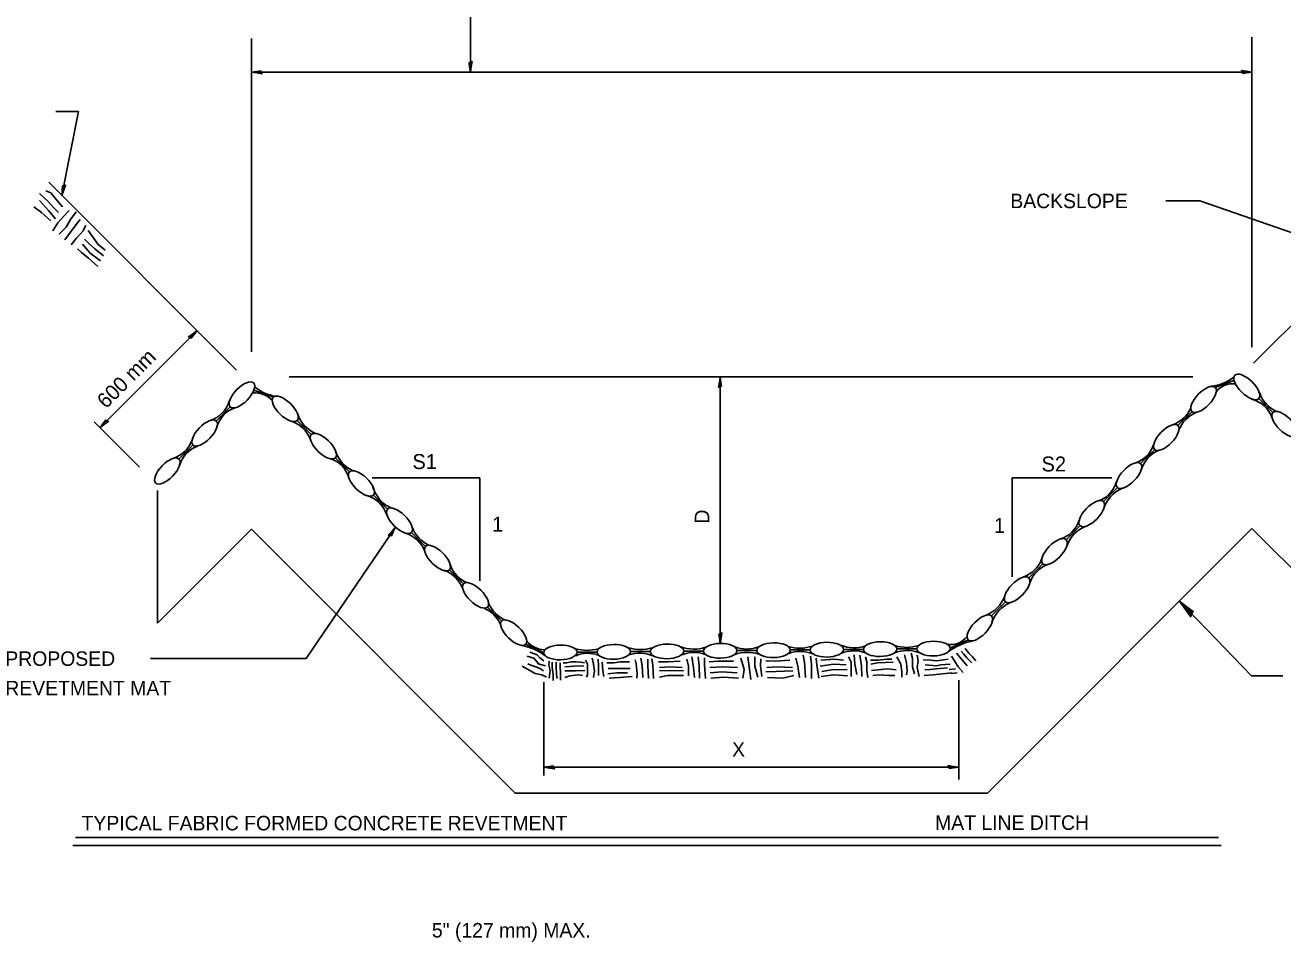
# Model space of a CAD drawing. Extents: x 86020 to 86700, y 81733 to 82173.
# Drawn here: x 86122.8 to 86323.9, y 81950.5 to 82097.1 of the extents above; entities that cross this region are included whole.
import ezdxf

# ---------------------------------------------------------------- set-up
doc = ezdxf.new("R2010")
doc.units = 0
for name, color, linetype in [('Design_EX_Roadway Dimensions', 7, 'Continuous'), ('Design_EX_Roadway Notes', 7, 'Continuous'), ('Sheets_General Details', 7, 'Continuous'), ('Topo_Building', 7, 'Continuous')]:
    doc.layers.add(name, color=color, linetype=linetype)

msp = doc.modelspace()

# ---------------------------------------------------------------- linework, layer by layer
at = {"layer": 'Design_EX_Roadway Dimensions'}
for p, q in [((86134.73, 82032.71), (86150.25, 82048.23)), ((86164.98, 82040.86), (86309.49, 82040.86)), ((86233.93, 82040.86), (86233.93, 81998.22)), ((86141.04, 82026.4), (86133.79, 82033.65)), ((86178.26, 82024.68), (86195.5, 82024.68)), ((86195.5, 82008.24), (86195.5, 82024.68)), ((86280.63, 82008.86), (86280.63, 82024.68)), ((86296.53, 82024.68), (86280.63, 82024.68)), ((86272.06, 81992.37), (86272.06, 81976.45)), ((86205.73, 81992.04), (86205.73, 81977.09)), ((86205.73, 81978.42), (86272.06, 81978.42))]:
    msp.add_line(p, q, dxfattribs=at)
for points in [[(86149.14, 82047.15), (86149.34, 82047.03), (86149.73, 82047.56), (86150.25, 82048.23), (86149.53, 82047.68), (86148.87, 82047.22), (86149.14, 82047.15), (86149.3, 82047.09), (86149.85, 82047.83), (86149.02, 82047.25), (86149.26, 82047.22), (86149.54, 82047.53), (86149.21, 82047.29)], [(86233.9, 82039.31), (86234.13, 82039.36), (86234.04, 82040.01), (86233.93, 82040.86), (86233.8, 82039.96), (86233.66, 82039.17), (86233.9, 82039.31), (86234.06, 82039.38), (86233.93, 82040.29), (86233.75, 82039.29), (86233.95, 82039.44), (86233.92, 82039.86), (86233.86, 82039.45)], [(86135.84, 82033.79), (86135.64, 82033.92), (86135.25, 82033.38), (86134.73, 82032.71), (86135.45, 82033.26), (86136.11, 82033.72), (86135.84, 82033.79), (86135.68, 82033.85), (86135.13, 82033.11), (86135.96, 82033.69), (86135.72, 82033.73), (86135.44, 82033.41), (86135.77, 82033.65)], [(86233.95, 81999.77), (86233.72, 81999.72), (86233.82, 81999.06), (86233.93, 81998.22), (86234.05, 81999.12), (86234.19, 81999.91), (86233.95, 81999.77), (86233.8, 81999.7), (86233.93, 81998.79), (86234.1, 81999.79), (86233.91, 81999.64), (86233.93, 81999.22), (86233.99, 81999.62)], [(86207.28, 81978.4), (86207.22, 81978.63), (86206.57, 81978.53), (86205.73, 81978.42), (86206.63, 81978.3), (86207.41, 81978.16), (86207.28, 81978.4), (86207.21, 81978.55), (86206.29, 81978.42), (86207.29, 81978.24), (86207.14, 81978.44), (86206.72, 81978.41), (86207.13, 81978.35)], [(86270.5, 81978.44), (86270.56, 81978.21), (86271.21, 81978.31), (86272.06, 81978.42), (86271.15, 81978.54), (86270.37, 81978.68), (86270.5, 81978.44), (86270.57, 81978.29), (86271.49, 81978.42), (86270.49, 81978.6), (86270.64, 81978.4), (86271.06, 81978.43), (86270.65, 81978.49)]]:
    msp.add_lwpolyline(points, dxfattribs=at)
at = {"layer": 'Design_EX_Roadway Notes'}
for p, q in [((86193.96, 82110.54), (86193.96, 82089.56)), ((86318.96, 82045.57), (86318.96, 82095.15)), ((86158.94, 82044.85), (86158.94, 82094.93)), ((86318.96, 82089.56), (86158.94, 82089.56)), ((86127.65, 82083.24), (86131.32, 82083.24)), ((86131.32, 82083.24), (86128.63, 82069.86)), ((86319.21, 82043.01), (86349.23, 82073.02)), ((86126.41, 82068.92), (86125.06, 82070.15)), ((86126.86, 82070.27), (86126.07, 82070.6)), ((86310.6, 82068.97), (86305.18, 82068.97)), ((86310.6, 82068.97), (86336.29, 82060.08)), ((86125.4, 82067.12), (86124.16, 82068.02)), ((86127.64, 82066.12), (86126.52, 82067.46)), ((86128.09, 82067.12), (86127.31, 82067.91)), ((86129.78, 82067.46), (86128.88, 82066.45)), ((86130.9, 82067.24), (86130, 82066)), ((86127.98, 82065.44), (86127.19, 82064.21)), ((86131.57, 82066), (86130.9, 82065.22)), ((86132.47, 82065.11), (86132.02, 82064.21)), ((86129.33, 82064.77), (86128.21, 82063.65)), ((86130.9, 82062.97), (86130.11, 82061.96)), ((86132.92, 82062.19), (86132.24, 82062.86)), ((86134.43, 82062.02), (86132.86, 82064.26)), ((86131.79, 82060.73), (86131.12, 82061.29)), ((86133.14, 82060.62), (86131.91, 82062.07)), ((86133.93, 82061.29), (86132.92, 82062.19)), ((86135.27, 82060.17), (86133.93, 82061.29)), ((86135.55, 82061.12), (86134.43, 82062.02)), ((86134.38, 82058.49), (86132.92, 82059.83)), ((86134.82, 82059.38), (86133.14, 82060.62)), ((86143.93, 82022.69), (86143.93, 82001.47)), ((86167.7, 81995.79), (86182.01, 82016.8)), ((86289.22, 82014.8), (86291.47, 82017.05)), ((86143.93, 82001.47), (86151.44, 82008.97)), ((86318.86, 81993.02), (86307.35, 82004.99)), ((86142.79, 81995.79), (86167.7, 81995.79)), ((86318.86, 81993.02), (86323.87, 81993.02))]:
    msp.add_line(p, q, dxfattribs=at)
for points in [[(86193.99, 82091.11), (86193.76, 82091.06), (86193.85, 82090.41), (86193.96, 82089.56), (86194.09, 82090.46), (86194.23, 82091.25), (86193.99, 82091.11), (86193.83, 82091.04), (86193.96, 82090.13), (86194.14, 82091.13), (86193.94, 82090.98), (86193.97, 82090.56), (86194.03, 82090.97)], [(86160.49, 82089.54), (86160.44, 82089.77), (86159.79, 82089.67), (86158.94, 82089.56), (86159.84, 82089.44), (86160.63, 82089.3), (86160.49, 82089.54), (86160.42, 82089.69), (86159.51, 82089.56), (86160.51, 82089.39), (86160.36, 82089.58), (86159.94, 82089.56), (86160.35, 82089.49)], [(86317.41, 82089.59), (86317.46, 82089.35), (86318.12, 82089.45), (86318.96, 82089.56), (86318.06, 82089.69), (86317.27, 82089.82), (86317.41, 82089.59), (86317.48, 82089.43), (86318.39, 82089.56), (86317.39, 82089.74), (86317.54, 82089.54), (86317.96, 82089.57), (86317.56, 82089.63)], [(86128.96, 82071.37), (86128.72, 82071.37), (86128.69, 82070.71), (86128.63, 82069.86), (86128.93, 82070.72), (86129.22, 82071.46), (86128.96, 82071.37), (86128.79, 82071.34), (86128.74, 82070.41), (86129.11, 82071.36), (86128.89, 82071.25), (86128.83, 82070.84), (86128.97, 82071.22)], [(86181.12, 82015.53), (86181.34, 82015.44), (86181.63, 82016.04), (86182.01, 82016.8), (86181.4, 82016.12), (86180.84, 82015.55), (86181.12, 82015.53), (86181.29, 82015.5), (86181.69, 82016.33), (86180.98, 82015.6), (86181.23, 82015.61), (86181.44, 82015.97), (86181.17, 82015.68)], [(86309.3, 82002.96), (86309.53, 82003.32), (86308.57, 82004.03), (86307.36, 82004.96), (86308.35, 82003.66), (86309.18, 82002.48), (86309.3, 82002.96), (86309.41, 82003.25), (86308.08, 82004.24), (86309.13, 82002.75), (86309.19, 82003.18), (86308.62, 82003.69), (86309.06, 82003.09)]]:
    msp.add_lwpolyline(points, dxfattribs=at)
for centre, radius, start, end in [((86287.04, 82019.21), 4.47, 286.3249, 342.1768), ((86294.08, 82012.31), 4.93, 108.5837, 161.4163), ((86280.83, 82013.37), 4.79, 289.7531, 339.7363), ((86288.07, 82006.2), 4.96, 111.1326, 159.8955)]:
    msp.add_arc(centre, radius, start, end, dxfattribs=at)
at = {"layer": 'Sheets_General Details'}
msp.add_line((86130.37, 81965.89), (86314.02, 81965.89), dxfattribs=at)
at = {"layer": 'Topo_Building'}
for p, q in [((86156.56, 82041.93), (86126.54, 82071.94)), ((86126.52, 82067.46), (86125.06, 82069.03)), ((86127.31, 82067.91), (86126.41, 82068.92)), ((86127.76, 82069.14), (86126.86, 82070.27)), ((86128.76, 82068.02), (86127.76, 82069.14)), ((86126.86, 82065.78), (86125.4, 82067.12)), ((86128.88, 82066.45), (86127.98, 82065.44)), ((86130.9, 82065.22), (86129.1, 82062.75)), ((86130, 82066), (86129.33, 82064.77)), ((86132.02, 82064.21), (86130.9, 82062.97)), ((86132.92, 82059.83), (86131.79, 82060.73)), ((86162.44, 82037.58), (86159.33, 82038.71)), ((86313.08, 82039.15), (86316.07, 82040.24)), ((86320.05, 82037.37), (86322.3, 82035.12)), ((86155.57, 82036.03), (86153.32, 82033.78)), ((86307.12, 82033.06), (86309.37, 82035.32)), ((86168.53, 82031.61), (86166.28, 82033.86)), ((86149.61, 82029.95), (86147.36, 82027.7)), ((86301.15, 82026.98), (86303.4, 82029.23)), ((86174.62, 82025.65), (86172.37, 82027.9)), ((86295.19, 82020.89), (86297.44, 82023.14)), ((86180.71, 82019.68), (86178.46, 82021.94)), ((86276.65, 81974.29), (86318.96, 82016.6)), ((86332.31, 82003.25), (86318.96, 82016.6)), ((86151.44, 82008.97), (86158.94, 82016.48)), ((86158.94, 82016.48), (86201.13, 81974.29)), ((86186.79, 82013.72), (86184.54, 82015.97)), ((86283.26, 82008.71), (86285.51, 82010.96)), ((86192.88, 82007.76), (86190.63, 82010.01)), ((86192.88, 82007.76), (86190.63, 82010.01)), ((86277.29, 82002.62), (86279.54, 82004.87)), ((86198.97, 82001.79), (86196.72, 82004.04)), ((86270.7, 81997.44), (86273.58, 81998.78)), ((86205.7, 81996.73), (86202.81, 81998.08)), ((86204.67, 81996.42), (86203.45, 81996.82)), ((86205.08, 81995.93), (86204.67, 81996.42)), ((86211.04, 81996.82), (86214.22, 81996.82)), ((86219.56, 81996.91), (86222.74, 81996.91)), ((86228.08, 81997), (86231.26, 81997)), ((86236.6, 81997.09), (86239.79, 81997.09)), ((86245.13, 81997.17), (86248.31, 81997.18)), ((86253.65, 81997.26), (86256.83, 81997.26)), ((86255.35, 81996.42), (86255.43, 81994.88)), ((86262.17, 81997.35), (86265.36, 81997.35)), ((86263.38, 81996.42), (86263.71, 81995.12)), ((86264.43, 81996.67), (86264.68, 81995.85)), ((86271.73, 81996.67), (86272.22, 81996.02)), ((86272.46, 81996.99), (86272.87, 81996.5)), ((86272.87, 81996.5), (86273.35, 81995.93)), ((86273.11, 81997.39), (86273.68, 81996.67)), ((86273.68, 81996.67), (86274.24, 81996.1)), ((86203.45, 81993.91), (86202.24, 81994.56)), ((86204.1, 81995.85), (86203.05, 81996.18)), ((86203.62, 81994.72), (86203.13, 81994.96)), ((86204.43, 81994.47), (86203.62, 81994.72)), ((86204.75, 81995.12), (86204.1, 81995.85)), ((86205.16, 81994.15), (86204.43, 81994.47)), ((86204.83, 81994.96), (86204.75, 81995.12)), ((86205.97, 81994.64), (86204.83, 81994.96)), ((86205.73, 81995.45), (86205.08, 81995.93)), ((86206.54, 81995.37), (86206.53, 81994.72)), ((86206.53, 81994.72), (86206.7, 81993.91)), ((86207.02, 81995.2), (86207.02, 81994.39)), ((86207.02, 81994.39), (86207.19, 81993.26)), ((86207.67, 81995.2), (86207.67, 81994.47)), ((86207.67, 81994.47), (86207.75, 81993.18)), ((86208.32, 81995.12), (86208.32, 81994.47)), ((86208.32, 81994.47), (86208.4, 81993.58)), ((86208.81, 81995.12), (86209.38, 81995.12)), ((86209.05, 81994.47), (86210.59, 81994.56)), ((86209.38, 81995.12), (86210.1, 81995.29)), ((86210.1, 81995.29), (86210.83, 81995.29)), ((86210.59, 81994.56), (86212.13, 81994.64)), ((86210.83, 81995.29), (86211.64, 81995.2)), ((86211.64, 81995.2), (86212.21, 81995.12)), ((86212.38, 81995.53), (86212.7, 81994.88)), ((86212.7, 81994.88), (86212.7, 81993.91)), ((86213.43, 81995.85), (86213.67, 81994.88)), ((86213.67, 81994.88), (86213.83, 81993.83)), ((86214.4, 81995.69), (86214.48, 81994.56)), ((86214.48, 81994.56), (86214.48, 81993.1)), ((86215.05, 81995.2), (86215.13, 81993.83)), ((86215.78, 81995.12), (86216.92, 81995.12)), ((86216.92, 81995.12), (86217.97, 81995.29)), ((86217.97, 81995.29), (86219.43, 81995.29)), ((86220.32, 81995.61), (86220.48, 81994.96)), ((86220.48, 81994.96), (86220.65, 81993.34)), ((86221.21, 81995.85), (86221.46, 81994.64)), ((86221.46, 81994.64), (86221.54, 81992.77)), ((86222.35, 81995.69), (86222.35, 81994.64)), ((86222.35, 81994.64), (86222.43, 81992.61)), ((86223, 81995.77), (86223.16, 81994.72)), ((86223.16, 81994.72), (86223.24, 81992.61)), ((86224.05, 81995.29), (86225.59, 81995.29)), ((86224.21, 81994.39), (86225.92, 81994.47)), ((86225.59, 81995.29), (86227.54, 81995.37)), ((86225.92, 81994.47), (86227.86, 81994.39)), ((86228.59, 81995.69), (86228.84, 81994.56)), ((86228.84, 81994.56), (86228.84, 81993.02)), ((86229.4, 81996.1), (86229.65, 81994.39)), ((86229.65, 81994.39), (86229.81, 81992.77)), ((86230.38, 81996.1), (86230.54, 81994.64)), ((86230.54, 81994.64), (86230.62, 81992.69)), ((86231.43, 81995.93), (86231.43, 81994.8)), ((86231.43, 81994.8), (86231.59, 81992.61)), ((86232.16, 81995.29), (86233.54, 81995.37)), ((86232.24, 81994.39), (86234.35, 81994.47)), ((86233.54, 81995.37), (86236.05, 81995.37)), ((86234.35, 81994.47), (86236.7, 81994.39)), ((86237.19, 81995.85), (86237.76, 81994.07)), ((86238.32, 81996.1), (86238.57, 81994.47)), ((86238.57, 81994.47), (86238.81, 81992.45)), ((86239.46, 81996.1), (86239.46, 81994.56)), ((86239.46, 81994.56), (86239.95, 81992.85)), ((86240.43, 81995.77), (86240.35, 81994.64)), ((86240.35, 81994.64), (86240.59, 81992.93)), ((86241.24, 81995.45), (86242.7, 81995.37)), ((86241.4, 81994.39), (86243.03, 81994.48)), ((86242.7, 81995.37), (86245.05, 81995.53)), ((86243.03, 81994.48), (86245.46, 81994.39)), ((86246.03, 81995.85), (86246.35, 81994.56)), ((86246.35, 81994.56), (86246.59, 81992.77)), ((86247.16, 81996.34), (86247.4, 81995.2)), ((86247.4, 81995.2), (86247.57, 81992.77)), ((86248.38, 81996.18), (86248.54, 81994.96)), ((86248.54, 81994.96), (86248.54, 81992.61)), ((86249.27, 81995.85), (86249.35, 81994.72)), ((86249.35, 81994.72), (86249.68, 81992.69)), ((86249.92, 81994.56), (86252.03, 81994.88)), ((86250, 81995.53), (86252.19, 81995.69)), ((86252.03, 81994.88), (86254.06, 81994.8)), ((86252.19, 81995.69), (86253.65, 81995.53)), ((86254.46, 81996.1), (86254.87, 81995.2)), ((86254.87, 81995.2), (86254.87, 81992.93)), ((86255.43, 81994.88), (86255.76, 81993.26)), ((86256.24, 81996.34), (86256.49, 81994.64)), ((86256.49, 81994.64), (86256.57, 81992.93)), ((86257.14, 81996.1), (86257.38, 81995.29)), ((86257.38, 81995.29), (86257.38, 81993.83)), ((86257.95, 81995.53), (86259.24, 81995.53)), ((86258.03, 81994.88), (86259.08, 81995.12)), ((86259.08, 81995.12), (86261.6, 81995.2)), ((86259.24, 81995.53), (86260.54, 81995.69)), ((86260.54, 81995.69), (86261.35, 81995.69)), ((86262.16, 81996.1), (86262.81, 81994.88)), ((86262.81, 81994.88), (86262.97, 81993.66)), ((86263.71, 81995.12), (86263.79, 81993.83)), ((86264.68, 81995.85), (86264.68, 81994.48)), ((86264.68, 81994.48), (86265, 81993.34)), ((86265.41, 81996.34), (86265.57, 81995.45)), ((86265.57, 81995.45), (86265.41, 81994.39)), ((86265.41, 81994.39), (86265.73, 81992.93)), ((86266.38, 81995.61), (86267.6, 81995.53)), ((86266.7, 81994.8), (86268.49, 81994.64)), ((86267.6, 81995.53), (86268.57, 81995.45)), ((86268.49, 81994.64), (86269.22, 81994.8)), ((86268.57, 81995.45), (86270.35, 81995.69)), ((86269.22, 81994.8), (86270.68, 81994.88)), ((86270.92, 81996.18), (86271.41, 81995.45)), ((86271.41, 81995.45), (86271.98, 81994.48)), ((86271.98, 81994.48), (86272.79, 81993.58)), ((86272.22, 81996.02), (86272.87, 81995.29)), ((86272.87, 81995.29), (86273.43, 81994.64)), ((86273.35, 81995.93), (86274.16, 81995.12)), ((86274.24, 81996.1), (86274.81, 81995.45)), ((86204.35, 81993.42), (86203.45, 81993.91)), ((86205.4, 81993.18), (86204.35, 81993.42)), ((86205.64, 81993.83), (86205.16, 81994.15)), ((86206.13, 81992.85), (86205.4, 81993.18)), ((86206.7, 81993.91), (86206.54, 81992.69)), ((86207.19, 81993.26), (86207.19, 81992.29)), ((86207.75, 81993.18), (86207.83, 81992.61)), ((86208.4, 81993.58), (86208.4, 81992.37)), ((86209.05, 81993.83), (86210.75, 81993.83)), ((86209.05, 81992.77), (86209.86, 81993.02)), ((86209.86, 81993.02), (86211.24, 81993.18)), ((86210.75, 81993.83), (86212.29, 81993.91)), ((86211.24, 81993.18), (86211.89, 81993.1)), ((86212.7, 81993.18), (86212.54, 81992.85)), ((86212.7, 81993.91), (86212.7, 81993.18)), ((86213.83, 81993.83), (86213.67, 81992.77)), ((86215.13, 81993.83), (86215.29, 81992.93)), ((86215.94, 81993.34), (86217.4, 81993.5)), ((86216.02, 81994.23), (86217.73, 81994.23)), ((86216.18, 81992.69), (86217.89, 81992.77)), ((86217.4, 81993.5), (86219.1, 81993.5)), ((86217.73, 81994.23), (86219.51, 81994.23)), ((86217.89, 81992.77), (86219.83, 81992.93)), ((86220.65, 81993.34), (86220.56, 81992.69)), ((86224.21, 81993.83), (86225.92, 81993.91)), ((86224.21, 81992.85), (86225.51, 81993.1)), ((86225.51, 81993.1), (86228.03, 81993.1)), ((86225.92, 81993.91), (86228.03, 81993.83)), ((86232.32, 81993.5), (86234.11, 81993.67)), ((86232.4, 81992.69), (86234.43, 81992.85)), ((86234.11, 81993.67), (86236.62, 81993.5)), ((86234.43, 81992.85), (86236.86, 81992.69)), ((86237.76, 81994.07), (86237.51, 81992.69)), ((86241.24, 81993.66), (86242.86, 81993.75)), ((86241.48, 81992.77), (86243.92, 81992.69)), ((86242.86, 81993.75), (86245.54, 81993.83)), ((86243.92, 81992.69), (86245.7, 81993.1)), ((86250.08, 81992.93), (86252.11, 81993.18)), ((86250.16, 81993.75), (86252.03, 81994.07)), ((86252.03, 81994.07), (86254.22, 81993.99)), ((86252.11, 81993.18), (86254.3, 81993.02)), ((86257.38, 81993.83), (86257.54, 81992.77)), ((86258.11, 81993.91), (86260.7, 81994.15)), ((86258.35, 81993.1), (86259.32, 81993.18)), ((86259.32, 81993.18), (86260.87, 81993.1)), ((86260.7, 81994.15), (86262.08, 81993.99)), ((86260.87, 81993.1), (86261.84, 81993.1)), ((86262.97, 81993.66), (86262.97, 81992.85)), ((86263.79, 81993.83), (86263.71, 81993.18)), ((86266.54, 81993.1), (86268, 81993.18)), ((86266.62, 81993.99), (86267.52, 81994.07)), ((86267.52, 81994.07), (86269.06, 81994.23)), ((86268, 81993.18), (86269.46, 81993.34)), ((86269.06, 81994.23), (86270.27, 81994.31)), ((86269.46, 81993.34), (86270.92, 81993.5)), ((86270.51, 81994.07), (86271.57, 81994.15)), ((86270.84, 81993.42), (86271.81, 81993.5)), ((86201.13, 81974.29), (86276.65, 81974.29)), ((86130.8, 81967.2), (86313.59, 81967.2))]:
    msp.add_line(p, q, dxfattribs=at)
for centre, radius, start, end in [((86311.69, 82046.4), 7.11, 275.8354, 307.9628), ((86163.68, 82044.21), 6.51, 229.6908, 262.7574), ((86315.96, 82036.19), 3.56, 85.4406, 139.1097), ((86151.03, 82038.22), 4.54, 284.6828, 345.336), ((86159.42, 82034.34), 3.96, 43.9233, 93.8318), ((86317.8, 82032.8), 4.61, 18.3045, 76.5415), ((86324.8, 82039.75), 4.83, 197.5974, 246.5351), ((86157.8, 82031.6), 4.54, 107.3823, 165.5772), ((86171.22, 82036.53), 5.15, 197.77, 246.7103), ((86304.67, 82037.79), 4.89, 289.5167, 337.2461), ((86312.13, 82030.32), 5.27, 113.1117, 158.063), ((86163.88, 82029.19), 4.78, 17.5193, 76.327), ((86144.95, 82032.37), 4.79, 287.4083, 339.0466), ((86151.97, 82025.36), 4.7, 110.2818, 163.6133), ((86177.57, 82030.73), 5.47, 199.2686, 244.2016), ((86298.95, 82031.36), 4.49, 286.7158, 341.7708), ((86305.82, 82024.65), 4.75, 108.8482, 162.2593), ((86170.29, 82023.57), 4.38, 15.4422, 74.1375), ((86183.41, 82024.65), 5.23, 196.0758, 247.1443), ((86292.95, 82025.25), 4.48, 282.1254, 345.5385), ((86300.21, 82018.17), 5.23, 111.7172, 164.704), ((86176.18, 82017.42), 4.61, 17.1711, 77.5792), ((86189.44, 82018.58), 5.1, 200.4226, 245.6971), ((86182.21, 82011.3), 4.76, 19.6639, 73.8662), ((86194.99, 82012.11), 4.43, 196.0751, 249.172), ((86188.05, 82005.2), 5.01, 21.4237, 70.0978), ((86202.18, 82007.24), 5.94, 206.1979, 242.4999), ((86274.45, 82007.67), 5.32, 292.5764, 337.4235), ((86282.55, 81999.7), 5.53, 113.9562, 159.9264), ((86194.15, 81999.23), 5.05, 22.4665, 67.1301), ((86206.1, 82001.27), 4.11, 219.6437, 265.965), ((86270.79, 82001.26), 3.23, 261.897, 323.7511), ((86276, 81989.66), 9.12, 101.1206, 127.9339), ((86200.48, 81988.86), 9.19, 53.6089, 79.35), ((86212.62, 82004.08), 6.97, 255.12, 284.88), ((86212.72, 81991.87), 4.77, 66.7214, 113.2787), ((86221.03, 81990.93), 5.72, 66.5228, 107.9788), ((86221.15, 82003.56), 6.33, 253.0492, 286.9507), ((86229.76, 82003.18), 5.88, 248.7788, 288.2192), ((86229.68, 81991.87), 4.91, 68.0633, 112.5577), ((86238.25, 81990.51), 6.28, 73.0833, 108.751), ((86238.12, 82002.79), 5.47, 249.9595, 290.6479), ((86246.66, 82003.64), 6.18, 252.3838, 288.8429), ((86246.73, 81991.84), 5.11, 67.3812, 111.3788), ((86255.29, 82002.8), 5.29, 246.764, 290.5222), ((86255.27, 81991.66), 5.37, 70.1391, 111.5275), ((86263.79, 81991.66), 5.43, 70.1646, 111.5177), ((86263.7, 82003.78), 6.19, 252.6281, 288.4883)]:
    msp.add_arc(centre, radius, start, end, dxfattribs=at)
for centre, major_axis in [((86318.13, 82039.23), (1.92, -1.86)), ((86157.43, 82037.95), (-1.86, -1.92)), ((86311.22, 82037.23), (-1.86, -1.92)), ((86164.36, 82035.72), (1.92, -1.86)), ((86324.22, 82033.26), (1.92, -1.86)), ((86151.47, 82031.86), (-1.86, -1.92)), ((86305.26, 82031.15), (-1.86, -1.92)), ((86170.45, 82029.76), (1.92, -1.86)), ((86145.5, 82025.78), (-1.86, -1.92)), ((86299.29, 82025.06), (-1.86, -1.92)), ((86176.54, 82023.79), (1.92, -1.86)), ((86293.33, 82018.97), (-1.86, -1.92)), ((86182.63, 82017.83), (1.92, -1.86)), ((86287.37, 82012.88), (-1.86, -1.92)), ((86188.71, 82011.86), (1.92, -1.86)), ((86281.4, 82006.79), (-1.86, -1.92)), ((86194.8, 82005.9), (1.92, -1.86)), ((86275.44, 82000.7), (-1.86, -1.92)), ((86200.89, 81999.94), (1.92, -1.86)), ((86250.98, 81997.22), (-2.67, -0.04)), ((86259.5, 81997.31), (-2.67, -0.04)), ((86268.03, 81997.39), (-2.67, -0.04)), ((86208.36, 81996.78), (-2.67, -0.04)), ((86216.89, 81996.87), (-2.67, -0.04)), ((86225.41, 81996.95), (-2.67, -0.04)), ((86233.93, 81997.04), (-2.67, -0.04)), ((86242.46, 81997.13), (-2.67, -0.04))]:
    msp.add_ellipse(centre, major_axis=major_axis, ratio=0.440249, dxfattribs=at)

# ---------------------------------------------------------------- texts
at = {"layer": 'Design_EX_Roadway Dimensions'}
for s, height, rotation, p in [('600 mm', 2.394, 45, (86135.7, 82035.64)), ('D', 2.32, 90, (86232.17, 82017.38))]:
    msp.add_text(s, height=height, rotation=rotation, dxfattribs=at).set_placement(p)
for s, height, p in [('S1', 2.394, (86184.7, 82026.1)), ('S2', 2.394, (86285.31, 82025.71)), ('1', 2.39, (86197.44, 82016.08)), ('1', 2.39, (86277.7, 82015.88)), ('X', 2.32, (86235.82, 81980.11)), ('5" (127 mm) MAX.', 2.3182, (86187.81, 81951.2))]:
    msp.add_text(s, height=height, dxfattribs=at).set_placement(p)
at = {"layer": 'Design_EX_Roadway Notes'}
for s, height, p in [('BACKSLOPE', 2.318, (86280.31, 82067.81)), ('PROPOSED', 2.318, (86119.59, 81994.63)), ('REVETMENT MAT', 2.3182, (86119.59, 81989.91))]:
    msp.add_text(s, height=height, dxfattribs=at).set_placement(p)
at = {"layer": 'Sheets_General Details'}
for s, height, p in [('TYPICAL FABRIC FORMED CONCRETE REVETMENT', 2.3181, (86131.79, 81968.33)), ('MAT LINE DITCH', 2.3178, (86268.28, 81968.41))]:
    msp.add_text(s, height=height, dxfattribs=at).set_placement(p)

doc.saveas('drawing.dxf')
